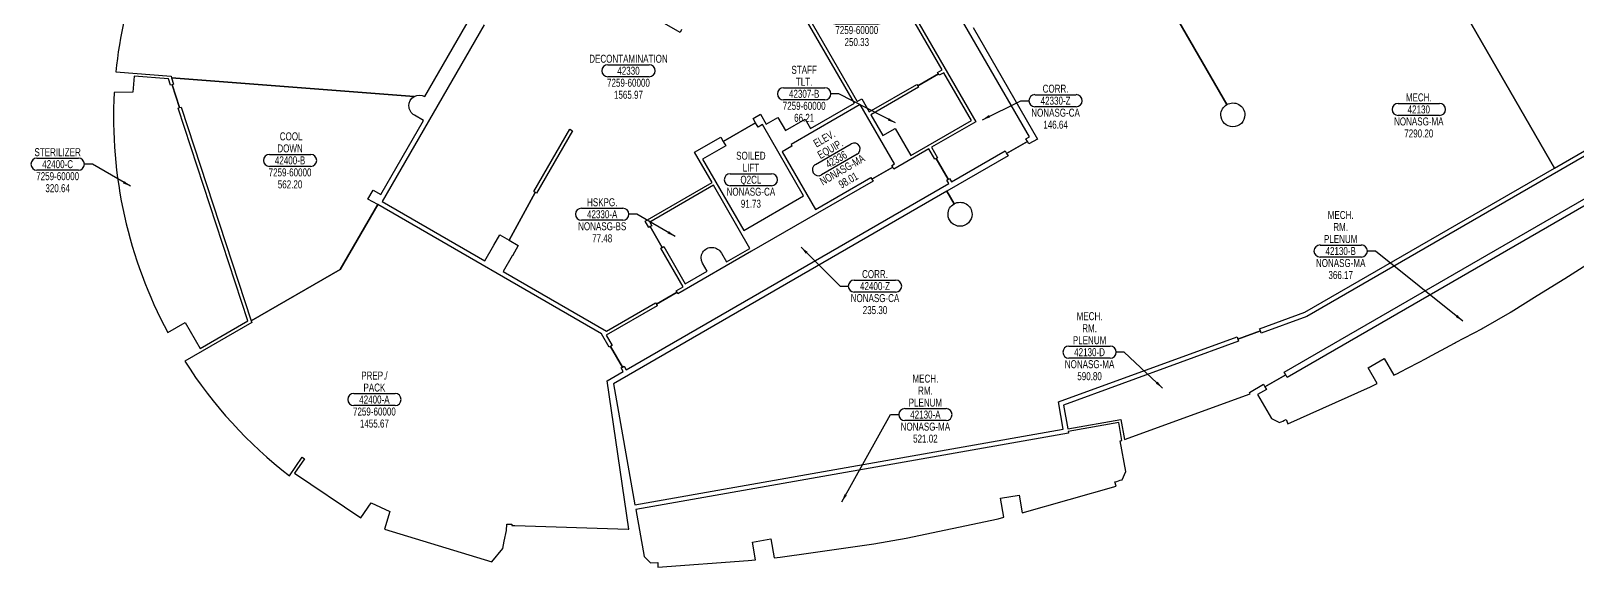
# Model space of a CAD drawing. Extents: x -1896 to 1625, y 4914 to 7322.
# Drawn here: x -1896 to 423, y 4914 to 5718 of the extents above; entities that cross this region are included whole.
import ezdxf
from ezdxf.enums import TextEntityAlignment as Align

# ---------------------------------------------------------------- set-up
doc = ezdxf.new("R2010")
doc.units = 0
doc.header["$LTSCALE"] = 48
doc.header["$MEASUREMENT"] = 0
doc.layers.get('0').update_dxf_attribs({"linetype": 'CONTINUOUS'})
for name, color, linetype in [('AREA', 3, 'CONTINUOUS'), ('AREA2', 1, 'CONTINUOUS'), ('COSTC', 6, 'CONTINUOUS'), ('PLINE2', 5, 'CONTINUOUS'), ('ROOMNA', 4, 'CONTINUOUS'), ('ROOMNO', 4, 'CONTINUOUS'), ('ROOMOV', 4, 'CONTINUOUS')]:
    doc.layers.add(name, color=color, linetype=linetype)
doc.dimstyles.get("Standard").update_dxf_attribs({"dimtxt": 0.18, "dimasz": 12, "dimexe": 0.18, "dimexo": 0.0625, "dimgap": 0.09, "dimtad": 0, "dimtih": 1, "dimtoh": 1, "dimdec": 4, "dimzin": 0, "dimtxsty": 'STANDARD', "dimcen": 0.09, "dimazin": 3, "dimtfac": 1, "dimtdec": 4, "dimtofl": 0, "dimtmove": 0, "dimatfit": 3, "dimtolj": 1, "dimtzin": 0})

# ---------------------------------------------------------------- blocks, each defined once
blk = doc.blocks.new('ROOM')
at = {"layer": 'ROOMOV'}
for p, q in [((-31, 9), (31, 9)), ((31, -9), (-31, -9))]:
    blk.add_line(p, q, dxfattribs=at)
for centre, start, end in [((-31, 0), 90, 270), ((31, 0), 270, 90)]:
    blk.add_arc(centre, 9.04, start, end, dxfattribs=at)
at = {"width": 0.75, "flags": 1}
for tag, p in [('FLTYPE', (-60, -48)), ('FLFIN', (-60, -36)), ('USER1', (60, -48)), ('ICRA', (60, -36)), ('FLCOND', (-60, -60)), ('WLFIN', (-60, -72)), ('SITE', (-24, -72)), ('UCODE', (24, -72)), ('USER2', (60, -60)), ('USER3', (60, -72)), ('WLTYPE', (-60, -84)), ('BLDG', (-24, -84)), ('UDESC', (24, -84)), ('USER4', (60, -84)), ('WLCOND', (-60, -96)), ('CLFIN', (-60, -108)), ('COSTCD', (-24, -108)), ('FLR', (-24, -96)), ('FCODE', (24, -96)), ('FDESC', (24, -108)), ('USER5', (60, -96)), ('USER6', (60, -108)), ('CLCOND', (-60, -132)), ('CLTYPE', (-60, -120)), ('DEPTD', (-24, -120)), ('RDES', (-24, -132)), ('CONTACT', (24, -132)), ('DIVISION', (24, -120)), ('USER7', (60, -120)), ('USER8', (60, -132)), ('CLHT', (-60, -144)), ('BASE', (-60, -156)), ('CHDATE', (-24, -144)), ('CBACK', (-24, -156)), ('PRCONTACT', (24, -156)), ('OCCUP', (24, -144)), ('BLOCK2', (60, -156)), ('BLOCK', (60, -144))]:
    blk.add_attdef(tag, text='', height=6, dxfattribs=at).set_placement(p, align=Align.MIDDLE_CENTER)
at = {"layer": 'AREA', "width": 0.75}
blk.add_attdef('AREA', text='', height=12, dxfattribs=at).set_placement((0, -36), align=Align.MIDDLE_CENTER)
at = {"layer": 'AREA2', "width": 0.75}
blk.add_attdef('AREA2', text='', height=12, dxfattribs=at).set_placement((0, -36), align=Align.MIDDLE_CENTER)
at = {"layer": 'COSTC', "width": 0.75}
blk.add_attdef('COSTC', text='', height=12, dxfattribs=at).set_placement((0, -18), align=Align.MIDDLE_CENTER)
at = {"layer": 'ROOMNA', "width": 0.75}
for tag, p in [('RMNAA', (0, 54)), ('RMNAC', (0, 18)), ('RMNAB', (0, 36))]:
    blk.add_attdef(tag, text='', height=12, dxfattribs=at).set_placement(p, align=Align.MIDDLE_CENTER)
at = {"layer": 'ROOMNO', "width": 0.75}
blk.add_attdef('RMNU', text='', height=12, dxfattribs=at).set_placement((0, 0), align=Align.MIDDLE_CENTER)

msp = doc.modelspace()

# ---------------------------------------------------------------- linework, layer by layer
at = {"layer": 'PLINE2', "color": 6}
for points in [[(-1232.7, 5898), (-1575.9, 6096.2, 0.005756), (-1611.3, 6042.6), (-1616.7, 6034.1), (-1604.4, 6006.8), (-1582.6, 5989.7), (-1569.5, 5982.6), (-1660.6, 5813.3), (-1673.7, 5820.4), (-1700, 5829.1), (-1729.7, 5824.4, 0.0003), (-1730, 5823.6), (-1732.9, 5815.3), (-1732.9, 5815.3, 0.059928), (-1768.3, 5656.9), (-1685.5, 5650.4), (-1684.8, 5648.2), (-1321, 5619.8, -0.270871), (-1304.9, 5620), (-1236.1, 5739.2), (-1302.3, 5777.4)], [(-1675, 5602.7), (-1672.7, 5603.4), (-1683.9, 5637.7), (-1686.2, 5636.9), (-1689.3, 5646.5), (-1740.9, 5650.5), (-1742.7, 5626.6), (-1770.7, 5626.1, 0.138265), (-1690.3, 5266.2), (-1664.3, 5281.2), (-1641.8, 5242.2), (-1570.4, 5283.5)], [(-1306.8, 5584.2), (-1320.4, 5592, -0.274278), (-1328.7, 5606.1, -0.262742), (-1321, 5619.8), (-1684.8, 5648.2), (-1681.6, 5638.4), (-1683.9, 5637.7), (-1672.7, 5603.4), (-1670.4, 5604.2), (-1565.3, 5283.6), (-1431.6, 5360.8), (-1375.6, 5457.8), (-1390.2, 5466.2), (-1382.4, 5479.7), (-1371, 5473)], [(-871.8, 5486.8), (-967.7, 5431.4), (-964.7, 5426.2), (-966.8, 5425), (-948.8, 5393.8), (-946.7, 5395), (-914.3, 5339), (-881.5, 5358), (-888.6, 5370.2, -1.012577), (-860.2, 5385), (-852.7, 5371.9), (-817.3, 5392.3)], [(-1026.2, 5245.3), (-1028.3, 5244.1), (-1039.7, 5263.9), (-1375.6, 5457.8), (-1431.6, 5360.8), (-1565.3, 5283.6), (-1564.5, 5281.2), (-1665, 5223.2, 0.086304), (-1507.9, 5051.3), (-1489, 5079.2), (-1485.5, 5076.8), (-1500.1, 5055.3), (-1400.7, 4988), (-1385.2, 5010.9), (-1357.5, 4997.7), (-1365.6, 4971.2), (-1204.4, 4922.2), (-1188.1, 4942.3), (-1185.8, 4953.2), (-1182.4, 4969.4), (-1182.1, 4978.9), (-1174.3, 4978.6), (-1174.3, 4976.6), (-1172.1, 4976.5), (-1170.1, 4976.5), (-1000.1, 4971.4), (-999.1, 4971.4), (-1031.5, 5193.7), (-1007.3, 5207.7), (-1010.3, 5212.9), (-1008.2, 5214.1)], [(-441.4, 5017.5), (-413.8, 5022.4), (-409, 4995.5), (-267.9, 5035.6), (-269.9, 5042.1, 0.000862), (-259.3, 5045.4), (-253.8, 5057.5), (-261.9, 5103.5), (-259.5, 5104.4), (-264.2, 5131.2), (-339.9, 5117.8), (-339.4, 5115.4), (-988.5, 5000.9), (-976, 4930.1), (-966.7, 4920.7), (-955.6, 4921.2), (-955.3, 4914.4), (-820, 4924.2), (-808.9, 4925.4), (-813.6, 4951.9), (-786, 4956.8), (-781, 4928.3), (-772.2, 4929.3), (-726, 4935.8), (-726, 4935.8), (-631.4, 4949.2), (-583, 4957.7), (-445.2, 4986.9), (-436.4, 4989.1)]]:
    msp.add_lwpolyline(points, format="xyb", close=True, dxfattribs=at)
for points in [[(-636.1, 5845.2), (-634, 5846.4), (-658, 5888), (-660.1, 5886.8), (-663.1, 5892), (-779.2, 5825), (-776.2, 5819.8), (-778.3, 5818.6), (-754.3, 5777), (-752.2, 5778.2), (-656.4, 5612.4), (-649.6, 5616.3), (-638.4, 5596.9), (-567, 5638.1), (-565.8, 5636), (-534.6, 5654), (-535.9, 5656.1), (-529.2, 5660)], [(-537, 5799.8), (-551.1, 5791.7), (-552.3, 5793.8), (-583.5, 5775.8), (-582.3, 5773.7), (-587.5, 5770.7), (-478.7, 5582.2), (-545.1, 5543.8), (-536.1, 5528.2), (-538.2, 5527), (-520.2, 5495.8), (-518.1, 5497), (-515.1, 5491.9), (-434.6, 5538.4), (-432.4, 5534.6), (-401.2, 5552.6), (-403.4, 5556.4), (-398.2, 5559.4)], [(-526.7, 5655.7), (-533.4, 5651.9), (-534.6, 5654), (-565.8, 5636), (-564.6, 5633.9), (-636, 5592.7), (-618, 5561.5), (-599.4, 5572.2), (-576, 5531.7), (-485.3, 5584)], [(-651.9, 5607.9), (-755.7, 5548), (-754.3, 5545.5), (-768.9, 5537.1), (-718.9, 5450.5), (-635.8, 5498.5), (-634.3, 5495.9), (-603.1, 5513.9), (-604.6, 5516.5), (-600.5, 5518.9)], [(-798.5, 5577.9), (-805.2, 5574), (-808.9, 5580.5), (-857.4, 5552.5), (-853.7, 5546), (-888.3, 5526), (-826.7, 5419.2), (-736.9, 5471.1)], [(-519.3, 5489.4), (-522.3, 5494.6), (-520.2, 5495.8), (-538.2, 5527), (-540.3, 5525.8), (-549.3, 5541.4), (-601.6, 5511.2), (-603.1, 5513.9), (-634.3, 5495.9), (-632.7, 5493.2), (-715.9, 5445.2), (-715.9, 5445.2), (-814.8, 5388.1), (-814.8, 5388.1), (-925.3, 5324.3), (-926.5, 5326.4), (-957.7, 5308.4), (-956.5, 5306.3), (-1033, 5262.1), (-1024, 5246.5), (-1026.2, 5245.3), (-1008.2, 5214.1), (-1006, 5215.4), (-1003, 5210.2)]]:
    msp.add_lwpolyline(points, close=True, dxfattribs=at)
for points in [[(-919.8, 5720.2), (-922.2, 5716), (-1131.7, 5836.9)], [(243.2, 5765.8), (389.3, 5512.7), (595.3, 5631.6)], [(598.7, 5625.6), (17.6, 5290.1), (-50.7, 5265.2), (-51.9, 5268.5), (-85.7, 5256.2), (-84.5, 5252.9), (-346.9, 5157.4), (-340.6, 5121.8), (-261, 5135.8), (-255.7, 5105.8), (-67.3, 5174.3), (-68.4, 5176.3), (-47.3, 5188.5), (-45.1, 5184.6), (-13.9, 5202.6), (-16.2, 5206.5), (582.2, 5552)]]:
    msp.add_lwpolyline(points, dxfattribs=at)
for points in [[(-237.1, 5841.8), (-102.1, 5607.9, -0.57735), (-75.1, 5592.4, -1), (-111.1, 5592.4, -0.267949), (-102.1, 5607.9), (-237.1, 5841.8)], [(-1215.7, 5727.4), (-1368.8, 5462.3), (-1215.1, 5373.5), (-1201.5, 5397.1, -0.004585), (-1201.3, 5397.3), (-1192.5, 5412.7), (-1178.6, 5404.7), (-1139.5, 5476.1), (-1141.6, 5477.3), (-1087.6, 5570.8), (-1083.4, 5568.4), (-1137.4, 5474.8), (-1139.5, 5476.1), (-1178.6, 5404.7), (-1164.8, 5396.7), (-1173.6, 5381.3, -0.004578), (-1173.8, 5381.1), (-1187.4, 5357.5), (-1032.5, 5268.1), (-958.9, 5310.5), (-957.7, 5308.4), (-926.5, 5326.4), (-927.8, 5328.5), (-917.4, 5334.5), (-950.9, 5392.6), (-948.8, 5393.8), (-966.8, 5425), (-968.9, 5423.8), (-974.3, 5433.2), (-874.2, 5491), (-900.4, 5536.4), (-861.2, 5559.1), (-857.4, 5552.5), (-808.9, 5580.5), (-812.7, 5587.1), (-801.5, 5593.5), (-792.9, 5578.6), (-775.4, 5588.7), (-763.9, 5568.8), (-734.5, 5585.8), (-726.5, 5571.9), (-660.6, 5609.9), (-756.4, 5775.8)], [(-482.7, 5723.2), (-386.2, 5556.2), (-399, 5548.8), (-401.2, 5552.6), (-432.4, 5534.6), (-430.2, 5530.8), (-522.1, 5477.8), (-511.3, 5459, -0.57735), (-484.3, 5443.4, -1), (-520.3, 5443.4, -0.267949), (-511.3, 5459), (-522.1, 5477.8), (-522.1, 5477.8), (-1022, 5189.1), (-989.8, 5007.8), (-347.5, 5121), (-354.7, 5162), (-86.9, 5259.4), (-85.7, 5256.2), (-51.9, 5268.5), (-53.1, 5271.7), (14.6, 5296.4), (389.3, 5512.7), (243.2, 5765.8, -0.57735)], [(578.9, 5539.7), (-11.7, 5198.7), (-13.9, 5202.6), (-45.1, 5184.6), (-42.8, 5180.7), (-56.2, 5173), (-35.3, 5137), (-23.4, 5131.3, 0.000865), (-13.2, 5135.5), (-10.5, 5129.3), (113.4, 5184.8), (114.3, 5185.3), (114.3, 5185.3), (123.2, 5189.6), (109.8, 5213), (134, 5227), (148.4, 5202), (155.7, 5205.5), (155.7, 5205.5), (156.5, 5205.9), (156.5, 5205.9), (157.4, 5206.4), (157.4, 5206.4), (157.4, 5206.4), (197.6, 5227.8), (197.6, 5227.8, 0.006484), (199.4, 5228.7), (199.4, 5228.7), (239.1, 5249.9), (240.9, 5250.9), (240.9, 5250.9), (240.9, 5250.9), (281.1, 5272.3), (280.9, 5272.2, 0.000193), (282.8, 5273.2), (282.8, 5273.2), (322.6, 5296.3), (322.5, 5296.2), (323.3, 5296.7), (323.5, 5296.8), (323.5, 5296.8), (324.4, 5297.3), (324.4, 5297.3), (363, 5321.4), (363, 5321.4), (363, 5321.4), (363, 5321.4), (404.6, 5347.3), (404.6, 5347.3), (443.2, 5371.4)]]:
    msp.add_lwpolyline(points, format="xyb", dxfattribs=at)

# ---------------------------------------------------------------- block references
at = {"layer": 'ROOMNO'}
ref = msp.add_blockref('ROOM', (-657.1, 5737.6), dxfattribs=at)
ref.add_attrib('RMNU', '42307', dxfattribs={"height": 12, "width": 0.75}).set_placement((-657.1, 5737.6), align=Align.MIDDLE_CENTER)
ref.add_attrib('RMNAC', 'DECONTAMINATION', dxfattribs={"layer": 'ROOMNA', "height": 12, "width": 0.75}).set_placement((-657.1, 5755.6), align=Align.MIDDLE_CENTER)
ref.add_attrib('COSTC', '7259-60000', dxfattribs={"layer": 'COSTC', "height": 12, "width": 0.75}).set_placement((-657.1, 5719.6), align=Align.MIDDLE_CENTER)
ref.add_attrib('AREA2', '250.33', dxfattribs={"layer": 'AREA2', "height": 12, "width": 0.75}).set_placement((-657.1, 5701.6), align=Align.MIDDLE_CENTER)
ref = msp.add_blockref('ROOM', (-999.5, 5658.6), dxfattribs=at)
ref.add_attrib('RMNU', '42330', dxfattribs={"height": 12, "width": 0.75}).set_placement((-999.5, 5658.6), align=Align.MIDDLE_CENTER)
ref.add_attrib('RMNAC', 'DECONTAMINATION', dxfattribs={"layer": 'ROOMNA', "height": 12, "width": 0.75}).set_placement((-999.5, 5676.6), align=Align.MIDDLE_CENTER)
ref.add_attrib('COSTC', '7259-60000', dxfattribs={"layer": 'COSTC', "height": 12, "width": 0.75}).set_placement((-999.5, 5640.6), align=Align.MIDDLE_CENTER)
ref.add_attrib('AREA2', '1565.97', dxfattribs={"layer": 'AREA2', "height": 12, "width": 0.75}).set_placement((-999.5, 5622.6), align=Align.MIDDLE_CENTER)
ref = msp.add_blockref('ROOM', (-736, 5624), dxfattribs=at)
ref.add_attrib('RMNU', '42307-B', dxfattribs={"height": 12, "width": 0.75}).set_placement((-736, 5624), align=Align.MIDDLE_CENTER)
ref.add_attrib('RMNAB', 'STAFF', dxfattribs={"layer": 'ROOMNA', "height": 12, "width": 0.75}).set_placement((-736, 5660), align=Align.MIDDLE_CENTER)
ref.add_attrib('RMNAC', 'TLT.', dxfattribs={"layer": 'ROOMNA', "height": 12, "width": 0.75}).set_placement((-736, 5642), align=Align.MIDDLE_CENTER)
ref.add_attrib('COSTC', '7259-60000', dxfattribs={"layer": 'COSTC', "height": 12, "width": 0.75}).set_placement((-736, 5606), align=Align.MIDDLE_CENTER)
ref.add_attrib('AREA2', '66.21', dxfattribs={"layer": 'AREA2', "height": 12, "width": 0.75}).set_placement((-736, 5588), align=Align.MIDDLE_CENTER)
ref = msp.add_blockref('ROOM', (-359, 5613.7), dxfattribs=at)
ref.add_attrib('RMNU', '42330-Z', dxfattribs={"height": 12, "width": 0.75}).set_placement((-359, 5613.7), align=Align.MIDDLE_CENTER)
ref.add_attrib('RMNAC', 'CORR.', dxfattribs={"layer": 'ROOMNA', "height": 12, "width": 0.75}).set_placement((-359, 5631.7), align=Align.MIDDLE_CENTER)
ref.add_attrib('COSTC', 'NONASG-CA', dxfattribs={"layer": 'COSTC', "height": 12, "width": 0.75}).set_placement((-359, 5595.7), align=Align.MIDDLE_CENTER)
ref.add_attrib('AREA2', '146.64', dxfattribs={"layer": 'AREA2', "height": 12, "width": 0.75}).set_placement((-359, 5577.7), align=Align.MIDDLE_CENTER)
ref = msp.add_blockref('ROOM', (185.7, 5600.6), dxfattribs=at)
ref.add_attrib('RMNU', '42130', dxfattribs={"height": 12, "width": 0.75}).set_placement((185.7, 5600.6), align=Align.MIDDLE_CENTER)
ref.add_attrib('RMNAC', 'MECH.', dxfattribs={"layer": 'ROOMNA', "height": 12, "width": 0.75}).set_placement((185.7, 5618.6), align=Align.MIDDLE_CENTER)
ref.add_attrib('COSTC', 'NONASG-MA', dxfattribs={"layer": 'COSTC', "height": 12, "width": 0.75}).set_placement((185.7, 5582.6), align=Align.MIDDLE_CENTER)
ref.add_attrib('AREA2', '7290.20', dxfattribs={"layer": 'AREA2', "height": 12, "width": 0.75}).set_placement((185.7, 5564.6), align=Align.MIDDLE_CENTER)
ref = msp.add_blockref('ROOM', (-1507, 5524.2), dxfattribs=at)
ref.add_attrib('RMNU', '42400-B', dxfattribs={"height": 12, "width": 0.75}).set_placement((-1507, 5524.2), align=Align.MIDDLE_CENTER)
ref.add_attrib('RMNAB', ' COOL', dxfattribs={"layer": 'ROOMNA', "height": 12, "width": 0.75}).set_placement((-1507, 5560.2), align=Align.MIDDLE_CENTER)
ref.add_attrib('RMNAC', 'DOWN', dxfattribs={"layer": 'ROOMNA', "height": 12, "width": 0.75}).set_placement((-1507, 5542.2), align=Align.MIDDLE_CENTER)
ref.add_attrib('COSTC', '7259-60000', dxfattribs={"layer": 'COSTC', "height": 12, "width": 0.75}).set_placement((-1507, 5506.2), align=Align.MIDDLE_CENTER)
ref.add_attrib('AREA2', '562.20', dxfattribs={"layer": 'AREA2', "height": 12, "width": 0.75}).set_placement((-1507, 5488.2), align=Align.MIDDLE_CENTER)
ref = msp.add_blockref('ROOM', (-687.9, 5525.7), dxfattribs=dict(at, rotation=30))
ref.add_attrib('RMNU', '42336', dxfattribs={"height": 12, "rotation": 30, "width": 0.75}).set_placement((-687.9, 5525.7), align=Align.MIDDLE_CENTER)
ref.add_attrib('RMNAB', 'ELEV.', dxfattribs={"layer": 'ROOMNA', "height": 12, "rotation": 30, "width": 0.75}).set_placement((-705.9, 5556.9), align=Align.MIDDLE_CENTER)
ref.add_attrib('RMNAC', 'EQUIP.', dxfattribs={"layer": 'ROOMNA', "height": 12, "rotation": 30, "width": 0.75}).set_placement((-696.9, 5541.3), align=Align.MIDDLE_CENTER)
ref.add_attrib('COSTC', 'NONASG-MA', dxfattribs={"layer": 'COSTC', "height": 12, "rotation": 30, "width": 0.75}).set_placement((-678.9, 5510.1), align=Align.MIDDLE_CENTER)
ref.add_attrib('AREA2', '98.01', dxfattribs={"layer": 'AREA2', "height": 12, "rotation": 30, "width": 0.75}).set_placement((-669.9, 5494.5), align=Align.MIDDLE_CENTER)
ref = msp.add_blockref('ROOM', (-1855.5, 5518.5), dxfattribs=at)
ref.add_attrib('RMNU', '42400-C', dxfattribs={"height": 12, "width": 0.75}).set_placement((-1855.5, 5518.5), align=Align.MIDDLE_CENTER)
ref.add_attrib('RMNAC', 'STERILIZER', dxfattribs={"layer": 'ROOMNA', "height": 12, "width": 0.75}).set_placement((-1855.5, 5536.5), align=Align.MIDDLE_CENTER)
ref.add_attrib('COSTC', '7259-60000', dxfattribs={"layer": 'COSTC', "height": 12, "width": 0.75}).set_placement((-1855.5, 5500.5), align=Align.MIDDLE_CENTER)
ref.add_attrib('AREA2', '320.64', dxfattribs={"layer": 'AREA2', "height": 12, "width": 0.75}).set_placement((-1855.5, 5482.5), align=Align.MIDDLE_CENTER)
ref = msp.add_blockref('ROOM', (-815.9, 5495.2), dxfattribs=at)
ref.add_attrib('RMNU', 'Q2CL', dxfattribs={"height": 12, "width": 0.75}).set_placement((-815.9, 5495.2), align=Align.MIDDLE_CENTER)
ref.add_attrib('RMNAB', 'SOILED', dxfattribs={"layer": 'ROOMNA', "height": 12, "width": 0.75}).set_placement((-815.9, 5531.2), align=Align.MIDDLE_CENTER)
ref.add_attrib('RMNAC', 'LIFT', dxfattribs={"layer": 'ROOMNA', "height": 12, "width": 0.75}).set_placement((-815.9, 5513.2), align=Align.MIDDLE_CENTER)
ref.add_attrib('COSTC', 'NONASG-CA', dxfattribs={"layer": 'COSTC', "height": 12, "width": 0.75}).set_placement((-815.9, 5477.2), align=Align.MIDDLE_CENTER)
ref.add_attrib('AREA2', '91.73', dxfattribs={"layer": 'AREA2', "height": 12, "width": 0.75}).set_placement((-815.9, 5459.2), align=Align.MIDDLE_CENTER)
ref = msp.add_blockref('ROOM', (-1038.9, 5443.4), dxfattribs=at)
ref.add_attrib('RMNU', '42330-A', dxfattribs={"height": 12, "width": 0.75}).set_placement((-1038.9, 5443.4), align=Align.MIDDLE_CENTER)
ref.add_attrib('RMNAC', 'HSKPG.', dxfattribs={"layer": 'ROOMNA', "height": 12, "width": 0.75}).set_placement((-1038.9, 5461.4), align=Align.MIDDLE_CENTER)
ref.add_attrib('COSTC', 'NONASG-BS', dxfattribs={"layer": 'COSTC', "height": 12, "width": 0.75}).set_placement((-1038.9, 5425.4), align=Align.MIDDLE_CENTER)
ref.add_attrib('AREA2', '77.48', dxfattribs={"layer": 'AREA2', "height": 12, "width": 0.75}).set_placement((-1038.9, 5407.4), align=Align.MIDDLE_CENTER)
ref = msp.add_blockref('ROOM', (68.6, 5388.3), dxfattribs=at)
ref.add_attrib('RMNU', '42130-B', dxfattribs={"height": 12, "width": 0.75}).set_placement((68.6, 5388.3), align=Align.MIDDLE_CENTER)
ref.add_attrib('RMNAA', 'MECH.', dxfattribs={"layer": 'ROOMNA', "height": 12, "width": 0.75}).set_placement((68.6, 5442.3), align=Align.MIDDLE_CENTER)
ref.add_attrib('RMNAB', 'RM.', dxfattribs={"layer": 'ROOMNA', "height": 12, "width": 0.75}).set_placement((68.6, 5424.3), align=Align.MIDDLE_CENTER)
ref.add_attrib('RMNAC', 'PLENUM', dxfattribs={"layer": 'ROOMNA', "height": 12, "width": 0.75}).set_placement((68.6, 5406.3), align=Align.MIDDLE_CENTER)
ref.add_attrib('COSTC', 'NONASG-MA', dxfattribs={"layer": 'COSTC', "height": 12, "width": 0.75}).set_placement((68.6, 5370.3), align=Align.MIDDLE_CENTER)
ref.add_attrib('AREA2', '366.17', dxfattribs={"layer": 'AREA2', "height": 12, "width": 0.75}).set_placement((68.6, 5352.3), align=Align.MIDDLE_CENTER)
ref = msp.add_blockref('ROOM', (-629.8, 5335.7), dxfattribs=at)
ref.add_attrib('RMNU', '42400-Z', dxfattribs={"height": 12, "width": 0.75}).set_placement((-629.8, 5335.7), align=Align.MIDDLE_CENTER)
ref.add_attrib('RMNAC', 'CORR.', dxfattribs={"layer": 'ROOMNA', "height": 12, "width": 0.75}).set_placement((-629.8, 5353.7), align=Align.MIDDLE_CENTER)
ref.add_attrib('COSTC', 'NONASG-CA', dxfattribs={"layer": 'COSTC', "height": 12, "width": 0.75}).set_placement((-629.8, 5317.7), align=Align.MIDDLE_CENTER)
ref.add_attrib('AREA2', '235.30', dxfattribs={"layer": 'AREA2', "height": 12, "width": 0.75}).set_placement((-629.8, 5299.7), align=Align.MIDDLE_CENTER)
ref = msp.add_blockref('ROOM', (-308, 5236.6), dxfattribs=at)
ref.add_attrib('RMNU', '42130-D', dxfattribs={"height": 12, "width": 0.75}).set_placement((-308, 5236.6), align=Align.MIDDLE_CENTER)
ref.add_attrib('RMNAA', 'MECH.', dxfattribs={"layer": 'ROOMNA', "height": 12, "width": 0.75}).set_placement((-308, 5290.6), align=Align.MIDDLE_CENTER)
ref.add_attrib('RMNAB', 'RM.', dxfattribs={"layer": 'ROOMNA', "height": 12, "width": 0.75}).set_placement((-308, 5272.6), align=Align.MIDDLE_CENTER)
ref.add_attrib('RMNAC', 'PLENUM', dxfattribs={"layer": 'ROOMNA', "height": 12, "width": 0.75}).set_placement((-308, 5254.6), align=Align.MIDDLE_CENTER)
ref.add_attrib('COSTC', 'NONASG-MA', dxfattribs={"layer": 'COSTC', "height": 12, "width": 0.75}).set_placement((-308, 5218.6), align=Align.MIDDLE_CENTER)
ref.add_attrib('AREA2', '590.80', dxfattribs={"layer": 'AREA2', "height": 12, "width": 0.75}).set_placement((-308, 5200.6), align=Align.MIDDLE_CENTER)
ref = msp.add_blockref('ROOM', (-1380.5, 5165.6), dxfattribs=at)
ref.add_attrib('RMNU', '42400-A', dxfattribs={"height": 12, "width": 0.75}).set_placement((-1380.5, 5165.6), align=Align.MIDDLE_CENTER)
ref.add_attrib('RMNAB', 'PREP./', dxfattribs={"layer": 'ROOMNA', "height": 12, "width": 0.75}).set_placement((-1380.5, 5201.6), align=Align.MIDDLE_CENTER)
ref.add_attrib('RMNAC', 'PACK', dxfattribs={"layer": 'ROOMNA', "height": 12, "width": 0.75}).set_placement((-1380.5, 5183.6), align=Align.MIDDLE_CENTER)
ref.add_attrib('COSTC', '7259-60000', dxfattribs={"layer": 'COSTC', "height": 12, "width": 0.75}).set_placement((-1380.5, 5147.6), align=Align.MIDDLE_CENTER)
ref.add_attrib('AREA2', '1455.67', dxfattribs={"layer": 'AREA2', "height": 12, "width": 0.75}).set_placement((-1380.5, 5129.6), align=Align.MIDDLE_CENTER)
ref = msp.add_blockref('ROOM', (-554.2, 5143), dxfattribs=at)
ref.add_attrib('RMNU', '42130-A', dxfattribs={"height": 12, "width": 0.75}).set_placement((-554.2, 5143), align=Align.MIDDLE_CENTER)
ref.add_attrib('RMNAA', 'MECH.', dxfattribs={"layer": 'ROOMNA', "height": 12, "width": 0.75}).set_placement((-554.2, 5197), align=Align.MIDDLE_CENTER)
ref.add_attrib('RMNAB', 'RM.', dxfattribs={"layer": 'ROOMNA', "height": 12, "width": 0.75}).set_placement((-554.2, 5179), align=Align.MIDDLE_CENTER)
ref.add_attrib('RMNAC', 'PLENUM', dxfattribs={"layer": 'ROOMNA', "height": 12, "width": 0.75}).set_placement((-554.2, 5161), align=Align.MIDDLE_CENTER)
ref.add_attrib('COSTC', 'NONASG-MA', dxfattribs={"layer": 'COSTC', "height": 12, "width": 0.75}).set_placement((-554.2, 5125), align=Align.MIDDLE_CENTER)
ref.add_attrib('AREA2', '521.02', dxfattribs={"layer": 'AREA2', "height": 12, "width": 0.75}).set_placement((-554.2, 5107), align=Align.MIDDLE_CENTER)

# ---------------------------------------------------------------- leaders
for points in [[(-599.1, 5580.3), (-684, 5624), (-696, 5624)], [(-468.8, 5585.1), (-411.1, 5613.7), (-399.1, 5613.7)], [(-1746.1, 5485.4), (-1803.4, 5518.5), (-1815.4, 5518.5)], [(-929.5, 5410.3), (-986.8, 5443.4), (-998.8, 5443.4)], [(-740.7, 5394), (-681.9, 5335.7), (-669.9, 5335.7)], [(251.9, 5283.2), (120.6, 5388.3), (108.6, 5388.3)], [(-198.6, 5182.8), (-255.9, 5236.6), (-267.9, 5236.6)], [(-679.6, 5012.3), (-606.3, 5143), (-594.3, 5143)]]:
    msp.add_leader(points, dimstyle='STANDARD', override={"dimgap": 12, "dimtad": 0}, dxfattribs=at)

doc.saveas('drawing.dxf')
